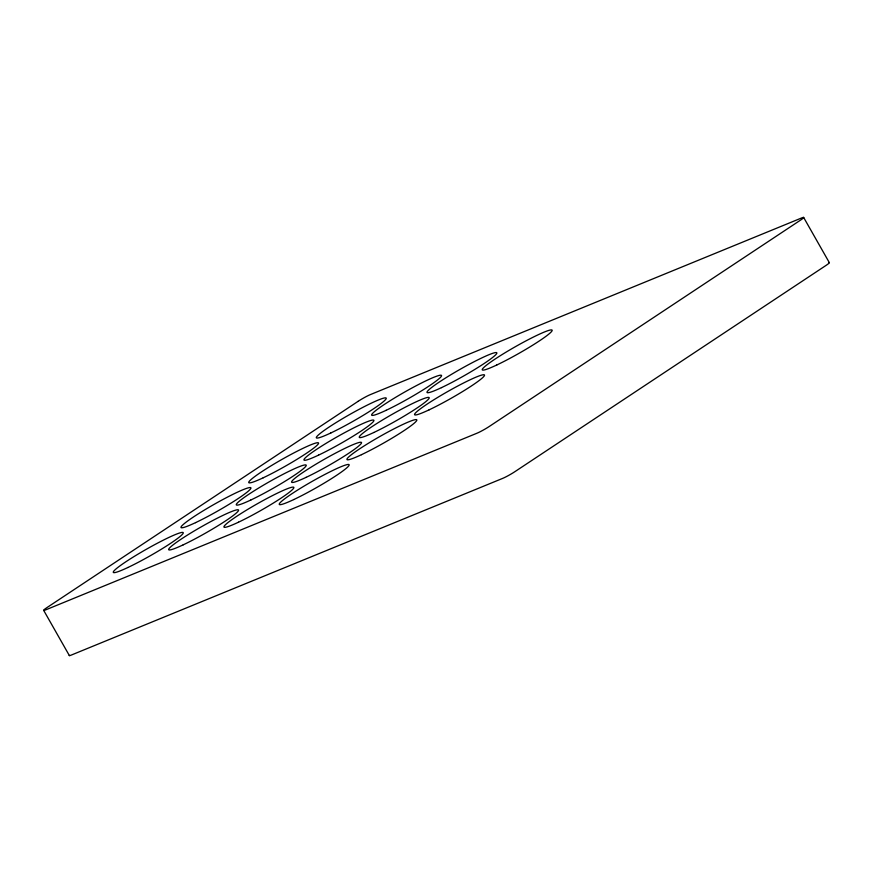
<?xml version="1.0" encoding="UTF-8"?>
<svg xmlns="http://www.w3.org/2000/svg" width="873" height="873" viewBox="0 0 873 873"><rect width="100%" height="100%" fill="white"/><g stroke="black" fill="none" stroke-linecap="round" stroke-linejoin="round"><path stroke-width="1.31" d="M803.618 217.388L829.285 262.566M43.715 610.434L69.382 655.612M828.619 262.664A10.04 0.949 -29.6 0 1 826.185 265.316L514.917 471.649A10.04 0.949 -29.6 0 1 502.63 478.404L71.248 655.088A10.04 0.949 -29.6 0 1 69.316 655.372M358.083 401.351L46.815 607.684A10.04 0.949 -29.6 0 0 45.582 609.911L476.964 433.226A10.04 0.949 -29.6 0 0 489.262 426.471L800.519 220.138A10.04 0.949 -29.6 0 0 801.752 217.912L370.37 394.596A10.04 0.949 -29.6 0 0 358.083 401.351M183.199 544.839A40.147 3.776 -29.6 0 0 238.394 510.76A40.147 3.776 -29.6 0 0 189.245 533.97A40.147 3.776 -29.6 0 0 183.199 544.839M250.857 499.989A40.147 3.776 -29.6 0 0 306.063 465.909A40.147 3.776 -29.6 0 0 256.913 489.109A40.147 3.776 -29.6 0 0 250.857 499.989M318.525 455.139A40.147 3.776 -29.6 0 0 373.731 421.059A40.147 3.776 -29.6 0 0 324.581 444.259A40.147 3.776 -29.6 0 0 318.525 455.139M386.193 410.277A40.147 3.776 -29.6 0 0 441.389 376.198A40.147 3.776 -29.6 0 0 392.25 399.398A40.147 3.776 -29.6 0 0 386.193 410.277M441.498 387.623A40.147 3.776 -29.6 0 0 496.693 353.543A40.147 3.776 -29.6 0 0 447.554 376.754A40.147 3.776 -29.6 0 0 441.498 387.623M373.83 432.484A40.147 3.776 -29.6 0 0 429.036 398.404A40.147 3.776 -29.6 0 0 379.886 421.604A40.147 3.776 -29.6 0 0 373.83 432.484M306.161 477.335A40.147 3.776 -29.6 0 0 361.367 443.255A40.147 3.776 -29.6 0 0 312.218 466.455A40.147 3.776 -29.6 0 0 306.161 477.335M238.504 522.196A40.147 3.776 -29.6 0 0 293.699 488.116A40.147 3.776 -29.6 0 0 244.56 511.316A40.147 3.776 -29.6 0 0 238.504 522.196M127.895 567.494A40.147 3.776 -29.6 0 0 183.09 533.414A40.147 3.776 -29.6 0 0 133.94 556.614A40.147 3.776 -29.6 0 0 127.895 567.494M195.552 522.643A40.147 3.776 -29.6 0 0 250.758 488.564A40.147 3.776 -29.6 0 0 201.608 511.764A40.147 3.776 -29.6 0 0 195.552 522.643M263.22 477.782A40.147 3.776 -29.6 0 0 318.416 443.702A40.147 3.776 -29.6 0 0 269.277 466.913A40.147 3.776 -29.6 0 0 263.22 477.782M330.889 432.932A40.147 3.776 -29.6 0 0 386.084 398.852A40.147 3.776 -29.6 0 0 336.945 422.052A40.147 3.776 -29.6 0 0 330.889 432.932M496.802 364.979A40.147 3.776 -29.6 0 0 551.998 330.9A40.147 3.776 -29.6 0 0 502.859 354.1A40.147 3.776 -29.6 0 0 496.802 364.979M429.134 409.83A40.147 3.776 -29.6 0 0 484.34 375.75A40.147 3.776 -29.6 0 0 435.191 398.95A40.147 3.776 -29.6 0 0 429.134 409.83M361.477 454.68A40.147 3.776 -29.6 0 0 416.672 420.6A40.147 3.776 -29.6 0 0 367.522 443.811A40.147 3.776 -29.6 0 0 361.477 454.68M293.808 499.542A40.147 3.776 -29.6 0 0 349.004 465.462A40.147 3.776 -29.6 0 0 299.865 488.662A40.147 3.776 -29.6 0 0 293.808 499.542"/></g></svg>
